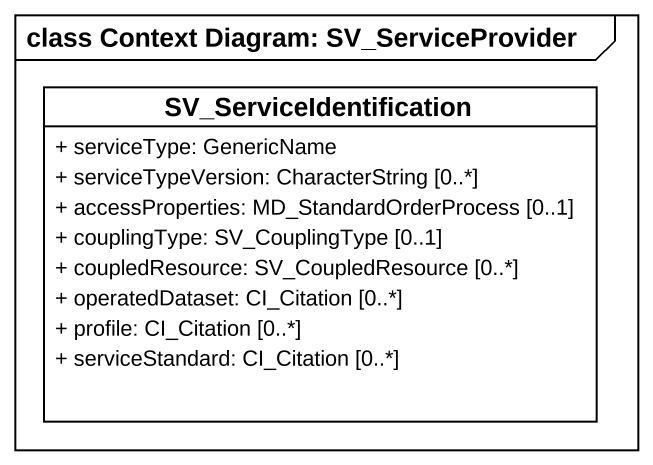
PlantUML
@startuml
mainframe class Context Diagram: SV_ServiceProvider
hide circle
hide empty members
skinparam classAttributeIconSize 0
class SV_ServiceIdentification #FFFFFF {
  + serviceType: GenericName
  + serviceTypeVersion: CharacterString [0..*]
  + accessProperties: MD_StandardOrderProcess [0..1]
  + couplingType: SV_CouplingType [0..1]
  + coupledResource: SV_CoupledResource [0..*]
  + operatedDataset: CI_Citation [0..*]
  + profile: CI_Citation [0..*]
  + serviceStandard: CI_Citation [0..*]
}
@enduml
